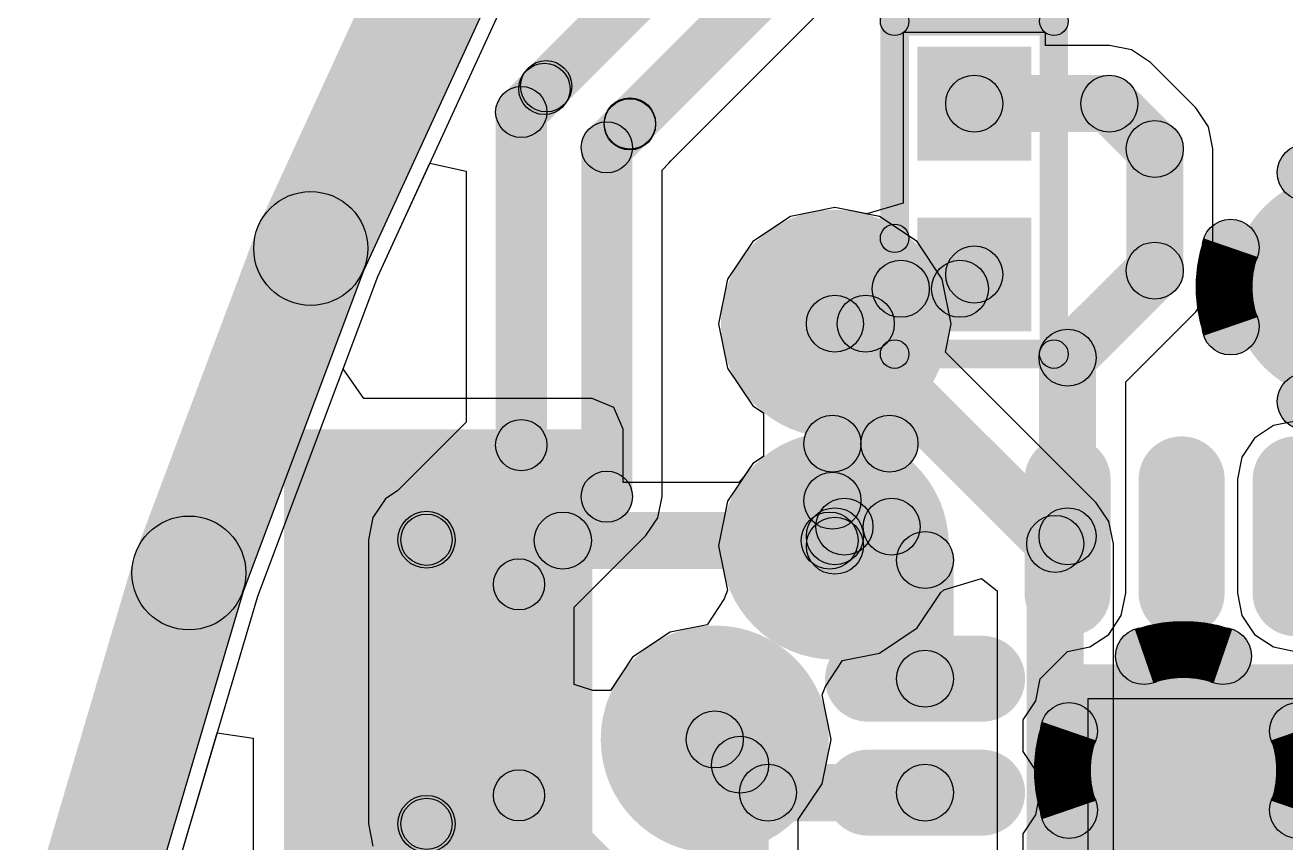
# Model space of a CAD drawing. Header units: millimetres. Extents: x -1.43 to 1.09, y -0.91 to 0.99.
# Drawn here: x -1.4204 to -1.2463, y -0.0015 to 0.1115 of the extents above; entities that cross this region are included whole.
import ezdxf

# ---------------------------------------------------------------- set-up
doc = ezdxf.new("R2010")
doc.units = ezdxf.units.MM
doc.header["$MEASUREMENT"] = 0
for name, color, linetype in [('BottomLayer', 5, 'Continuous'), ('InternalPlane1', 76, 'Continuous'), ('InternalPlane2', 16, 'Continuous'), ('TopLayer', 1, 'Continuous'), ('TopOverlay', 2, 'Continuous'), ('TopPaste', 8, 'Continuous'), ('TopSolder', 216, 'Continuous'), ('ViaHoleLayer', 16, 'Continuous')]:
    doc.layers.add(name, color=color, linetype=linetype)

# ---------------------------------------------------------------- blocks, each defined once
blk = doc.blocks.new('PASSIVE__0201__0603__2')
at = {"layer": 'TopLayer'}
for points in [[(-0.00591, 0.00591), (0.00591, 0.00591), (0.00591, -0.00591), (-0.00591, -0.00591)], [(0.01772, 0.00591), (0.02953, 0.00591), (0.02953, -0.00591), (0.01772, -0.00591)]]:
    blk.add_hatch(color=1, dxfattribs=at).paths.add_polyline_path(points)
at = {"layer": 'TopOverlay'}
h = blk.add_hatch(color=2, dxfattribs=at)
edge = h.paths.add_edge_path()
edge.add_arc((-0.011, 0.011), 0.00197, 0, 360)
h = blk.add_hatch(color=2, dxfattribs=at)
edge = h.paths.add_edge_path()
edge.add_arc((-0.011, 0.011), 0.00197, 0, 360)
for points in [[(-0.011, 0.00903), (-0.011, 0.01297), (0.005, 0.01297), (0.005, 0.00903)], [(0.005, 0.00903), (0.005, 0.01297), (0.035, 0.01297), (0.035, 0.00903)], [(-0.01297, 0.011), (-0.00903, 0.011), (-0.00903, -0.011), (-0.01297, -0.011)], [(0.03303, 0.011), (0.03697, 0.011), (0.03697, -0.011), (0.03303, -0.011)], [(-0.011, -0.01297), (-0.011, -0.00903), (0.035, -0.00903), (0.035, -0.01297)]]:
    blk.add_hatch(color=2, dxfattribs=at).paths.add_polyline_path(points)
h = blk.add_hatch(color=2, dxfattribs=at)
edge = h.paths.add_edge_path()
edge.add_arc((0.005, 0.011), 0.00197, 0, 360)
h = blk.add_hatch(color=2, dxfattribs=at)
edge = h.paths.add_edge_path()
edge.add_arc((0.005, 0.011), 0.00197, 0, 360)
h = blk.add_hatch(color=2, dxfattribs=at)
edge = h.paths.add_edge_path()
edge.add_arc((0.035, 0.011), 0.00197, 0, 360)
h = blk.add_hatch(color=2, dxfattribs=at)
edge = h.paths.add_edge_path()
edge.add_arc((0.035, 0.011), 0.00197, 0, 360)
h = blk.add_hatch(color=2, dxfattribs=at)
edge = h.paths.add_edge_path()
edge.add_arc((-0.011, -0.011), 0.00197, 0, 360)
h = blk.add_hatch(color=2, dxfattribs=at)
edge = h.paths.add_edge_path()
edge.add_arc((-0.011, -0.011), 0.00197, 0, 360)
h = blk.add_hatch(color=2, dxfattribs=at)
edge = h.paths.add_edge_path()
edge.add_arc((0.035, -0.011), 0.00197, 0, 360)
h = blk.add_hatch(color=2, dxfattribs=at)
edge = h.paths.add_edge_path()
edge.add_arc((0.035, -0.011), 0.00197, 0, 360)
at = {"layer": 'TopPaste'}
for points in [[(-0.00591, 0.00591), (0.00591, 0.00591), (0.00591, -0.00591), (-0.00591, -0.00591)], [(0.01772, 0.00591), (0.02953, 0.00591), (0.02953, -0.00591), (0.01772, -0.00591)]]:
    blk.add_hatch(color=8, dxfattribs=at).paths.add_polyline_path(points)
at = {"layer": 'TopSolder'}
for points in [[(-0.00787, 0.00787), (0.00787, 0.00787), (0.00787, -0.00787), (-0.00787, -0.00787)], [(0.01575, 0.00787), (0.0315, 0.00787), (0.0315, -0.00787), (0.01575, -0.00787)]]:
    blk.add_hatch(color=216, dxfattribs=at).paths.add_polyline_path(points)
at = {"layer": 'TopOverlay'}
for centre in [(-0.011, 0.011), (-0.011, 0.011), (0.005, 0.011), (0.005, 0.011), (0.035, 0.011), (0.035, 0.011), (-0.011, -0.011), (-0.011, -0.011), (0.035, -0.011), (0.035, -0.011)]:
    blk.add_circle(centre, 0.00197, dxfattribs=at)
blk = doc.blocks.new('RSM0032B_33')
at = {"layer": 'TopLayer'}
blk.add_hatch(color=1, dxfattribs=at).paths.add_polyline_path([(-0.05512, 0.05512), (0.05512, 0.05512), (0.05512, -0.05512), (-0.05512, -0.05512)])
h = blk.add_hatch(color=1, dxfattribs=at)
edge = h.paths.add_edge_path()
edge.add_arc((-0.06693, -0.02362), 0.00394, 270, 450)
edge.add_line((-0.06693, -0.01969), (-0.08268, -0.01969))
edge.add_arc((-0.08268, -0.02362), 0.00394, 90, 270)
edge.add_line((-0.08268, -0.02756), (-0.06693, -0.02756))
h = blk.add_hatch(color=1, dxfattribs=at)
edge = h.paths.add_edge_path()
edge.add_arc((-0.06693, -0.03937), 0.00394, 270, 450)
edge.add_line((-0.06693, -0.03543), (-0.08268, -0.03543))
edge.add_arc((-0.08268, -0.03937), 0.00394, 90, 270)
edge.add_line((-0.08268, -0.04331), (-0.06693, -0.04331))
h = blk.add_hatch(color=1, dxfattribs=at)
edge = h.paths.add_edge_path()
edge.add_arc((-0.06693, -0.05512), 0.00394, 270, 450)
edge.add_line((-0.06693, -0.05118), (-0.08268, -0.05118))
edge.add_arc((-0.08268, -0.05512), 0.00394, 90, 270)
edge.add_line((-0.08268, -0.05906), (-0.06693, -0.05906))
h = blk.add_hatch(color=1, dxfattribs=at)
edge = h.paths.add_edge_path()
edge.add_arc((-0.05512, -0.08268), 0.00394, 180, 360)
edge.add_line((-0.05118, -0.08268), (-0.05118, -0.06693))
edge.add_arc((-0.05512, -0.06693), 0.00394, 0, 180)
edge.add_line((-0.05906, -0.06693), (-0.05906, -0.08268))
h = blk.add_hatch(color=1, dxfattribs=at)
edge = h.paths.add_edge_path()
edge.add_arc((-0.03937, -0.08268), 0.00394, 180, 360)
edge.add_line((-0.03543, -0.08268), (-0.03543, -0.06693))
edge.add_arc((-0.03937, -0.06693), 0.00394, 0, 180)
edge.add_line((-0.04331, -0.06693), (-0.04331, -0.08268))
at = {"layer": 'TopOverlay'}
h = blk.add_hatch(color=2, dxfattribs=at)
edge = h.paths.add_edge_path()
edge.add_arc((-0.0876, -0.07972), 0.00394, 0, 360)
for points in [[(-0.08366, -0.0876), (-0.09154, -0.0876), (-0.09154, -0.07972), (-0.08366, -0.07972)], [(-0.07972, -0.08366), (-0.07972, -0.09154), (-0.0876, -0.09154), (-0.0876, -0.08366)]]:
    blk.add_hatch(color=2, dxfattribs=at).paths.add_polyline_path(points)
h = blk.add_hatch(color=2, dxfattribs=at)
edge = h.paths.add_edge_path()
edge.add_arc((-0.0876, -0.0876), 0.00394, 0, 360)
h = blk.add_hatch(color=2, dxfattribs=at)
edge = h.paths.add_edge_path()
edge.add_arc((-0.0876, -0.0876), 0.00394, 0, 360)
h = blk.add_hatch(color=2, dxfattribs=at)
edge = h.paths.add_edge_path()
edge.add_arc((-0.07972, -0.0876), 0.00394, 0, 360)
at = {"layer": 'TopPaste'}
h = blk.add_hatch(color=8, dxfattribs=at)
edge = h.paths.add_edge_path()
edge.add_arc((-0.06693, -0.02362), 0.00394, 270, 450)
edge.add_line((-0.06693, -0.01969), (-0.08268, -0.01969))
edge.add_arc((-0.08268, -0.02362), 0.00394, 90, 270)
edge.add_line((-0.08268, -0.02756), (-0.06693, -0.02756))
h = blk.add_hatch(color=8, dxfattribs=at)
edge = h.paths.add_edge_path()
edge.add_arc((-0.06693, -0.03937), 0.00394, 270, 450)
edge.add_line((-0.06693, -0.03543), (-0.08268, -0.03543))
edge.add_arc((-0.08268, -0.03937), 0.00394, 90, 270)
edge.add_line((-0.08268, -0.04331), (-0.06693, -0.04331))
h = blk.add_hatch(color=8, dxfattribs=at)
edge = h.paths.add_edge_path()
edge.add_arc((-0.06693, -0.05512), 0.00394, 270, 450)
edge.add_line((-0.06693, -0.05118), (-0.08268, -0.05118))
edge.add_arc((-0.08268, -0.05512), 0.00394, 90, 270)
edge.add_line((-0.08268, -0.05906), (-0.06693, -0.05906))
h = blk.add_hatch(color=8, dxfattribs=at)
edge = h.paths.add_edge_path()
edge.add_arc((-0.05512, -0.08268), 0.00394, 180, 360)
edge.add_line((-0.05118, -0.08268), (-0.05118, -0.06693))
edge.add_arc((-0.05512, -0.06693), 0.00394, 0, 180)
edge.add_line((-0.05906, -0.06693), (-0.05906, -0.08268))
h = blk.add_hatch(color=8, dxfattribs=at)
edge = h.paths.add_edge_path()
edge.add_arc((-0.03937, -0.08268), 0.00394, 180, 360)
edge.add_line((-0.03543, -0.08268), (-0.03543, -0.06693))
edge.add_arc((-0.03937, -0.06693), 0.00394, 0, 180)
edge.add_line((-0.04331, -0.06693), (-0.04331, -0.08268))
at = {"layer": 'TopSolder'}
blk.add_hatch(color=216, dxfattribs=at).paths.add_polyline_path([(-0.05712, 0.05712), (0.05712, 0.05712), (0.05712, -0.05712), (-0.05712, -0.05712)])
h = blk.add_hatch(color=216, dxfattribs=at)
edge = h.paths.add_edge_path()
edge.add_arc((-0.06693, -0.02362), 0.00594, 270, 450)
edge.add_line((-0.06693, -0.01768), (-0.08268, -0.01768))
edge.add_arc((-0.08268, -0.02362), 0.00594, 90, 270)
edge.add_line((-0.08268, -0.02956), (-0.06693, -0.02956))
h = blk.add_hatch(color=216, dxfattribs=at)
edge = h.paths.add_edge_path()
edge.add_arc((-0.06693, -0.03937), 0.00594, 270, 450)
edge.add_line((-0.06693, -0.03343), (-0.08268, -0.03343))
edge.add_arc((-0.08268, -0.03937), 0.00594, 90, 270)
edge.add_line((-0.08268, -0.04531), (-0.06693, -0.04531))
h = blk.add_hatch(color=216, dxfattribs=at)
edge = h.paths.add_edge_path()
edge.add_arc((-0.06693, -0.05512), 0.00594, 270, 450)
edge.add_line((-0.06693, -0.04918), (-0.08268, -0.04918))
edge.add_arc((-0.08268, -0.05512), 0.00594, 90, 270)
edge.add_line((-0.08268, -0.06106), (-0.06693, -0.06106))
h = blk.add_hatch(color=216, dxfattribs=at)
edge = h.paths.add_edge_path()
edge.add_arc((-0.05512, -0.08268), 0.00594, 180, 360)
edge.add_line((-0.04918, -0.08268), (-0.04918, -0.06693))
edge.add_arc((-0.05512, -0.06693), 0.00594, 0, 180)
edge.add_line((-0.06106, -0.06693), (-0.06106, -0.08268))
h = blk.add_hatch(color=216, dxfattribs=at)
edge = h.paths.add_edge_path()
edge.add_arc((-0.03937, -0.08268), 0.00594, 180, 360)
edge.add_line((-0.03343, -0.08268), (-0.03343, -0.06693))
edge.add_arc((-0.03937, -0.06693), 0.00594, 0, 180)
edge.add_line((-0.04531, -0.06693), (-0.04531, -0.08268))
at = {"layer": 'TopOverlay'}
for centre in [(-0.0876, -0.07972), (-0.0876, -0.0876), (-0.0876, -0.0876), (-0.07972, -0.0876)]:
    blk.add_circle(centre, 0.00394, dxfattribs=at)
at = {"layer": 'TopPaste'}
for p, q in [((-0.05232, -0.00394), (-0.05232, -0.05232)), ((-0.05232, -0.05232), (-0.00394, -0.05232))]:
    blk.add_line(p, q, dxfattribs=at)

msp = doc.modelspace()

# ---------------------------------------------------------------- hatches: boundary and pattern name
at = {"layer": 'BottomLayer'}
h = msp.add_hatch(color=5, dxfattribs=at)
edge = h.paths.add_edge_path()
edge.add_arc((-1.23813, 0.07528), 0.01181, 0, 360)
h = msp.add_hatch(color=5, dxfattribs=at)
edge = h.paths.add_edge_path()
edge.add_arc((-1.30861, 0.07022), 0.01181, 0, 360)
h = msp.add_hatch(color=5, dxfattribs=at)
edge = h.paths.add_edge_path()
edge.add_arc((-1.30861, 0.07022), 0.00394, 0, 360)
for points in [[(-1.31139, 0.06744), (-1.30582, 0.07301), (-1.27539, 0.04258), (-1.28096, 0.03701)], [(-1.38469, -0.01601), (-1.34213, -0.01601), (-1.34213, 0.05563), (-1.38469, 0.05563)], [(-1.34618, 0.03632), (-1.34618, 0.04419), (-1.30933, 0.04419), (-1.30933, 0.03632)], [(-1.31211, 0.03747), (-1.30654, 0.04304), (-1.30582, 0.04231), (-1.31139, 0.03675)], [(-1.27424, -0.03102), (-1.28212, -0.03102), (-1.28212, 0.03979), (-1.27424, 0.03979)], [(-1.32798, 0.00998), (-1.32242, 0.01554), (-1.31891, 0.01204), (-1.32448, 0.00647)], [(-1.31776, -0.16854), (-1.32563, -0.16854), (-1.32563, 0.00926), (-1.31776, 0.00926)]]:
    msp.add_hatch(color=5, dxfattribs=at).paths.add_polyline_path(points)
h = msp.add_hatch(color=5, dxfattribs=at)
edge = h.paths.add_edge_path()
edge.add_arc((-1.30861, 0.03953), 0.01181, 0, 360)
h = msp.add_hatch(color=5, dxfattribs=at)
edge = h.paths.add_edge_path()
edge.add_arc((-1.34618, 0.04025), 0.00394, 0, 360)
h = msp.add_hatch(color=5, dxfattribs=at)
edge = h.paths.add_edge_path()
edge.add_arc((-1.30933, 0.04025), 0.00394, 0, 360)
h = msp.add_hatch(color=5, dxfattribs=at)
edge = h.paths.add_edge_path()
edge.add_arc((-1.30933, 0.04025), 0.00394, 0, 360)
h = msp.add_hatch(color=5, dxfattribs=at)
edge = h.paths.add_edge_path()
edge.add_arc((-1.27818, 0.03979), 0.00394, 0, 360)
h = msp.add_hatch(color=5, dxfattribs=at)
edge = h.paths.add_edge_path()
edge.add_arc((-1.27818, 0.03979), 0.00394, 0, 360)
h = msp.add_hatch(color=5, dxfattribs=at)
edge = h.paths.add_edge_path()
edge.add_arc((-1.30861, 0.03953), 0.00394, 0, 360)
h = msp.add_hatch(color=5, dxfattribs=at)
edge = h.paths.add_edge_path()
edge.add_arc((-1.3252, 0.01276), 0.01181, 0, 360)
h = msp.add_hatch(color=5, dxfattribs=at)
edge = h.paths.add_edge_path()
edge.add_arc((-1.26046, 0.00846), 0.00984, 0, 360)
h = msp.add_hatch(color=5, dxfattribs=at)
edge = h.paths.add_edge_path()
edge.add_arc((-1.3252, 0.01276), 0.00394, 0, 360)
h = msp.add_hatch(color=5, dxfattribs=at)
edge = h.paths.add_edge_path()
edge.add_arc((-1.3217, 0.00926), 0.00394, 0, 360)
h = msp.add_hatch(color=5, dxfattribs=at)
edge = h.paths.add_edge_path()
edge.add_arc((-1.3217, 0.00926), 0.00394, 0, 360)
at = {"layer": 'InternalPlane1'}
for points in [[(-1.37384, 0.07734), (-1.38815, 0.08391), (-1.36595, 0.13227), (-1.35164, 0.1257)], [(-1.39046, 0.033), (-1.4052, 0.03853), (-1.38837, 0.08339), (-1.37363, 0.07786)], [(-1.40533, -0.01738), (-1.42043, -0.01292), (-1.40538, 0.038), (-1.39028, 0.03353)]]:
    msp.add_hatch(color=76, dxfattribs=at).paths.add_polyline_path(points)
h = msp.add_hatch(color=76, dxfattribs=at)
edge = h.paths.add_edge_path()
edge.add_arc((-1.24358, 0.0911), 0.00394, 0, 360)
h = msp.add_hatch(color=76, dxfattribs=at)
edge = h.paths.add_edge_path()
edge.add_arc((-1.381, 0.08062), 0.00787, 0, 360)
h = msp.add_hatch(color=76, dxfattribs=at)
edge = h.paths.add_edge_path()
edge.add_arc((-1.381, 0.08062), 0.00787, 0, 360)
h = msp.add_hatch(color=76, dxfattribs=at)
edge = h.paths.add_edge_path()
edge.add_arc((-1.30861, 0.07022), 0.01575, 0, 360)
h = msp.add_hatch(color=76, dxfattribs=at)
edge = h.paths.add_edge_path()
edge.add_arc((-1.25395, 0.08073), 0.00394, 0, 360)
h = msp.add_hatch(color=76, dxfattribs=at)
edge = h.paths.add_edge_path()
edge.add_arc((-1.25395, 0.06984), 0.00394, 0, 360)
h = msp.add_hatch(color=76, dxfattribs=at)
edge = h.paths.add_edge_path()
edge.add_arc((-1.24358, 0.05946), 0.00394, 0, 360)
h = msp.add_hatch(color=76, dxfattribs=at)
edge = h.paths.add_edge_path()
edge.add_arc((-1.30861, 0.03953), 0.01575, 0, 360)
h = msp.add_hatch(color=76, dxfattribs=at)
edge = h.paths.add_edge_path()
edge.add_arc((-1.39783, 0.03577), 0.00787, 0, 360)
h = msp.add_hatch(color=76, dxfattribs=at)
edge = h.paths.add_edge_path()
edge.add_arc((-1.39783, 0.03577), 0.00787, 0, 360)
h = msp.add_hatch(color=76, dxfattribs=at)
edge = h.paths.add_edge_path()
edge.add_arc((-1.3252, 0.01276), 0.01575, 0, 360)
h = msp.add_hatch(color=76, dxfattribs=at)
edge = h.paths.add_edge_path()
edge.add_arc((-1.26591, 0.02428), 0.00394, 0, 360)
h = msp.add_hatch(color=76, dxfattribs=at)
edge = h.paths.add_edge_path()
edge.add_arc((-1.25501, 0.02428), 0.00394, 0, 360)
h = msp.add_hatch(color=76, dxfattribs=at)
edge = h.paths.add_edge_path()
edge.add_arc((-1.27628, 0.01391), 0.00394, 0, 360)
h = msp.add_hatch(color=76, dxfattribs=at)
edge = h.paths.add_edge_path()
edge.add_arc((-1.24464, 0.01391), 0.00394, 0, 360)
h = msp.add_hatch(color=76, dxfattribs=at)
edge = h.paths.add_edge_path()
edge.add_arc((-1.27628, 0.00301), 0.00394, 0, 360)
h = msp.add_hatch(color=76, dxfattribs=at)
edge = h.paths.add_edge_path()
edge.add_arc((-1.24464, 0.00301), 0.00394, 0, 360)
at = {"layer": 'InternalPlane2'}
for points in [[(-1.37384, 0.07734), (-1.38815, 0.08391), (-1.36595, 0.13227), (-1.35164, 0.1257)], [(-1.39046, 0.033), (-1.4052, 0.03853), (-1.38837, 0.08339), (-1.37363, 0.07786)], [(-1.40533, -0.01738), (-1.42043, -0.01292), (-1.40538, 0.038), (-1.39028, 0.03353)]]:
    msp.add_hatch(color=16, dxfattribs=at).paths.add_polyline_path(points)
h = msp.add_hatch(color=16, dxfattribs=at)
edge = h.paths.add_edge_path()
edge.add_arc((-1.23813, 0.07528), 0.01575, 0, 360)
h = msp.add_hatch(color=16, dxfattribs=at)
edge = h.paths.add_edge_path()
edge.add_arc((-1.381, 0.08062), 0.00787, 0, 360)
h = msp.add_hatch(color=16, dxfattribs=at)
edge = h.paths.add_edge_path()
edge.add_arc((-1.381, 0.08062), 0.00787, 0, 360)
h = msp.add_hatch(color=16, dxfattribs=at)
edge = h.paths.add_edge_path()
edge.add_arc((-1.30861, 0.07022), 0.01575, 0, 360)
h = msp.add_hatch(color=16, dxfattribs=at)
edge = h.paths.add_edge_path()
edge.add_arc((-1.30861, 0.03953), 0.01575, 0, 360)
h = msp.add_hatch(color=16, dxfattribs=at)
edge = h.paths.add_edge_path()
edge.add_arc((-1.39783, 0.03577), 0.00787, 0, 360)
h = msp.add_hatch(color=16, dxfattribs=at)
edge = h.paths.add_edge_path()
edge.add_arc((-1.39783, 0.03577), 0.00787, 0, 360)
h = msp.add_hatch(color=16, dxfattribs=at)
edge = h.paths.add_edge_path()
edge.add_arc((-1.3252, 0.01276), 0.01575, 0, 360)
h = msp.add_hatch(color=16, dxfattribs=at)
edge = h.paths.add_edge_path()
edge.add_arc((-1.26046, 0.00846), 0.01575, 0, 360)
at = {"layer": 'TopLayer'}
for points in [[(-1.33441, 0.09539), (-1.33942, 0.1004), (-1.29884, 0.14099), (-1.29383, 0.13598)], [(-1.34597, 0.10053), (-1.35099, 0.10555), (-1.31892, 0.13762), (-1.3139, 0.1326)], [(-1.34942, 0.09697), (-1.35443, 0.10198), (-1.35124, 0.10518), (-1.34622, 0.10016)], [(-1.28936, 0.09671), (-1.28936, 0.10458), (-1.2707, 0.10458), (-1.2707, 0.09671)], [(-1.27349, 0.09786), (-1.26792, 0.10343), (-1.26165, 0.09716), (-1.26722, 0.09159)], [(-1.34838, 0.05344), (-1.35547, 0.05344), (-1.35547, 0.09948), (-1.34838, 0.09948)], [(-1.33761, 0.09208), (-1.34262, 0.09709), (-1.33942, 0.10028), (-1.33441, 0.09527)], [(-1.33338, 0.09778), (-1.34046, 0.09778), (-1.34046, 0.0979), (-1.33338, 0.0979)], [(-1.33657, 0.04632), (-1.34365, 0.04632), (-1.34365, 0.09459), (-1.33657, 0.09459)], [(-1.2605, 0.07756), (-1.26837, 0.07756), (-1.26837, 0.09437), (-1.2605, 0.09437)], [(-1.27369, 0.06274), (-1.27925, 0.06831), (-1.26722, 0.08034), (-1.26165, 0.07478)], [(-1.29951, 0.07112), (-1.29951, 0.07899), (-1.29133, 0.07899), (-1.29133, 0.07112)], [(-1.28855, 0.07227), (-1.29411, 0.07784), (-1.29215, 0.07981), (-1.28658, 0.07424)], [(-1.30156, 0.06744), (-1.30713, 0.07301), (-1.3023, 0.07784), (-1.29673, 0.07227)], [(-1.30861, 0.06628), (-1.30861, 0.07416), (-1.30435, 0.07416), (-1.30435, 0.06628)], [(-1.27253, 0.04084), (-1.28041, 0.04084), (-1.28041, 0.06552), (-1.27253, 0.06552)], [(-1.3625, 0.03785), (-1.36751, 0.04286), (-1.35443, 0.05594), (-1.34942, 0.05093)], [(-1.34974, 0.03168), (-1.35475, 0.03669), (-1.34262, 0.04882), (-1.33761, 0.04381)], [(-1.30729, 0.03822), (-1.30729, 0.0461), (-1.30077, 0.0461), (-1.30077, 0.03822)], [(-1.30583, 0.03805), (-1.3114, 0.04362), (-1.31007, 0.04494), (-1.30451, 0.03938)], [(-1.30355, 0.03938), (-1.29798, 0.04494), (-1.29337, 0.04033), (-1.29894, 0.03476)], [(-1.36107, 0.00109), (-1.36894, 0.00109), (-1.36894, 0.04036), (-1.36107, 0.04036)], [(-1.29222, 0.02115), (-1.30009, 0.02115), (-1.30009, 0.03755), (-1.29222, 0.03755)], [(-1.3487, 0.00503), (-1.35579, 0.00503), (-1.35579, 0.03419), (-1.3487, 0.03419)], [(-1.32798, 0.00998), (-1.32242, 0.01554), (-1.31506, 0.00819), (-1.32063, 0.00262)], [(-1.31784, 0.00146), (-1.31784, 0.00934), (-1.29616, 0.00934), (-1.29616, 0.00146)], [(-1.35475, 0.00252), (-1.34974, 0.00754), (-1.33436, -0.00784), (-1.33937, -0.01285)], [(-1.36751, -0.00142), (-1.3625, 0.00359), (-1.33532, -0.02359), (-1.34033, -0.0286)]]:
    msp.add_hatch(color=1, dxfattribs=at).paths.add_polyline_path(points)
h = msp.add_hatch(color=1, dxfattribs=at)
edge = h.paths.add_edge_path()
edge.add_arc((-1.34873, 0.10267), 0.00354, 0, 360)
h = msp.add_hatch(color=1, dxfattribs=at)
edge = h.paths.add_edge_path()
edge.add_arc((-1.34848, 0.10304), 0.00354, 0, 360)
h = msp.add_hatch(color=1, dxfattribs=at)
edge = h.paths.add_edge_path()
edge.add_arc((-1.28936, 0.10064), 0.00394, 0, 360)
h = msp.add_hatch(color=1, dxfattribs=at)
edge = h.paths.add_edge_path()
edge.add_arc((-1.2707, 0.10064), 0.00394, 0, 360)
h = msp.add_hatch(color=1, dxfattribs=at)
edge = h.paths.add_edge_path()
edge.add_arc((-1.2707, 0.10064), 0.00394, 0, 360)
h = msp.add_hatch(color=1, dxfattribs=at)
edge = h.paths.add_edge_path()
edge.add_arc((-1.35192, 0.09948), 0.00354, 0, 360)
h = msp.add_hatch(color=1, dxfattribs=at)
edge = h.paths.add_edge_path()
edge.add_arc((-1.35192, 0.09948), 0.00354, 0, 360)
h = msp.add_hatch(color=1, dxfattribs=at)
edge = h.paths.add_edge_path()
edge.add_arc((-1.33692, 0.0979), 0.00354, 0, 360)
h = msp.add_hatch(color=1, dxfattribs=at)
edge = h.paths.add_edge_path()
edge.add_arc((-1.33692, 0.0979), 0.00354, 0, 360)
h = msp.add_hatch(color=1, dxfattribs=at)
edge = h.paths.add_edge_path()
edge.add_arc((-1.33692, 0.09778), 0.00354, 0, 360)
h = msp.add_hatch(color=1, dxfattribs=at)
edge = h.paths.add_edge_path()
edge.add_arc((-1.33692, 0.09778), 0.00354, 0, 360)
h = msp.add_hatch(color=1, dxfattribs=at)
edge = h.paths.add_edge_path()
edge.add_arc((-1.34011, 0.09459), 0.00354, 0, 360)
h = msp.add_hatch(color=1, dxfattribs=at)
edge = h.paths.add_edge_path()
edge.add_arc((-1.34011, 0.09459), 0.00354, 0, 360)
h = msp.add_hatch(color=1, dxfattribs=at)
edge = h.paths.add_edge_path()
edge.add_arc((-1.26443, 0.09437), 0.00394, 0, 360)
h = msp.add_hatch(color=1, dxfattribs=at)
edge = h.paths.add_edge_path()
edge.add_arc((-1.26443, 0.09437), 0.00394, 0, 360)
h = msp.add_hatch(color=1, dxfattribs=at)
edge = h.paths.add_edge_path()
edge.add_arc((-1.23813, 0.07528), 0.01181, 0, 360)
h = msp.add_hatch(color=1, dxfattribs=at)
edge = h.paths.add_edge_path()
edge.add_arc((-1.30861, 0.07022), 0.01181, 0, 360)
h = msp.add_hatch(color=1, dxfattribs=at)
edge = h.paths.add_edge_path()
edge.add_arc((-1.28936, 0.07702), 0.00394, 0, 360)
h = msp.add_hatch(color=1, dxfattribs=at)
edge = h.paths.add_edge_path()
edge.add_arc((-1.26443, 0.07756), 0.00394, 0, 360)
h = msp.add_hatch(color=1, dxfattribs=at)
edge = h.paths.add_edge_path()
edge.add_arc((-1.26443, 0.07756), 0.00394, 0, 360)
h = msp.add_hatch(color=1, dxfattribs=at)
edge = h.paths.add_edge_path()
edge.add_arc((-1.29951, 0.07505), 0.00394, 0, 360)
h = msp.add_hatch(color=1, dxfattribs=at)
edge = h.paths.add_edge_path()
edge.add_arc((-1.29951, 0.07505), 0.00394, 0, 360)
h = msp.add_hatch(color=1, dxfattribs=at)
edge = h.paths.add_edge_path()
edge.add_arc((-1.29133, 0.07505), 0.00394, 0, 360)
h = msp.add_hatch(color=1, dxfattribs=at)
edge = h.paths.add_edge_path()
edge.add_arc((-1.29133, 0.07505), 0.00394, 0, 360)
h = msp.add_hatch(color=1, dxfattribs=at)
edge = h.paths.add_edge_path()
edge.add_arc((-1.30861, 0.07022), 0.00394, 0, 360)
h = msp.add_hatch(color=1, dxfattribs=at)
edge = h.paths.add_edge_path()
edge.add_arc((-1.30435, 0.07022), 0.00394, 0, 360)
h = msp.add_hatch(color=1, dxfattribs=at)
edge = h.paths.add_edge_path()
edge.add_arc((-1.30435, 0.07022), 0.00394, 0, 360)
h = msp.add_hatch(color=1, dxfattribs=at)
edge = h.paths.add_edge_path()
edge.add_arc((-1.27647, 0.06552), 0.00394, 0, 360)
h = msp.add_hatch(color=1, dxfattribs=at)
edge = h.paths.add_edge_path()
edge.add_arc((-1.27647, 0.06552), 0.00394, 0, 360)
h = msp.add_hatch(color=1, dxfattribs=at)
edge = h.paths.add_edge_path()
edge.add_arc((-1.35192, 0.05344), 0.00354, 0, 360)
h = msp.add_hatch(color=1, dxfattribs=at)
edge = h.paths.add_edge_path()
edge.add_arc((-1.35192, 0.05344), 0.00354, 0, 360)
h = msp.add_hatch(color=1, dxfattribs=at)
edge = h.paths.add_edge_path()
edge.add_arc((-1.30861, 0.03953), 0.01181, 0, 360)
h = msp.add_hatch(color=1, dxfattribs=at)
edge = h.paths.add_edge_path()
edge.add_arc((-1.34011, 0.04632), 0.00354, 0, 360)
h = msp.add_hatch(color=1, dxfattribs=at)
edge = h.paths.add_edge_path()
edge.add_arc((-1.34011, 0.04632), 0.00354, 0, 360)
h = msp.add_hatch(color=1, dxfattribs=at)
edge = h.paths.add_edge_path()
edge.add_arc((-1.30729, 0.04216), 0.00394, 0, 360)
h = msp.add_hatch(color=1, dxfattribs=at)
edge = h.paths.add_edge_path()
edge.add_arc((-1.30729, 0.04216), 0.00394, 0, 360)
h = msp.add_hatch(color=1, dxfattribs=at)
edge = h.paths.add_edge_path()
edge.add_arc((-1.30077, 0.04216), 0.00394, 0, 360)
h = msp.add_hatch(color=1, dxfattribs=at)
edge = h.paths.add_edge_path()
edge.add_arc((-1.30077, 0.04216), 0.00394, 0, 360)
h = msp.add_hatch(color=1, dxfattribs=at)
edge = h.paths.add_edge_path()
edge.add_arc((-1.36501, 0.04036), 0.00394, 0, 360)
h = msp.add_hatch(color=1, dxfattribs=at)
edge = h.paths.add_edge_path()
edge.add_arc((-1.36501, 0.04036), 0.00354, 0, 360)
h = msp.add_hatch(color=1, dxfattribs=at)
edge = h.paths.add_edge_path()
edge.add_arc((-1.30861, 0.04084), 0.00394, 0, 360)
h = msp.add_hatch(color=1, dxfattribs=at)
edge = h.paths.add_edge_path()
edge.add_arc((-1.27647, 0.04084), 0.00394, 0, 360)
h = msp.add_hatch(color=1, dxfattribs=at)
edge = h.paths.add_edge_path()
edge.add_arc((-1.29616, 0.03755), 0.00394, 0, 360)
h = msp.add_hatch(color=1, dxfattribs=at)
edge = h.paths.add_edge_path()
edge.add_arc((-1.29616, 0.03755), 0.00394, 0, 360)
h = msp.add_hatch(color=1, dxfattribs=at)
edge = h.paths.add_edge_path()
edge.add_arc((-1.35224, 0.03419), 0.00354, 0, 360)
h = msp.add_hatch(color=1, dxfattribs=at)
edge = h.paths.add_edge_path()
edge.add_arc((-1.35224, 0.03419), 0.00354, 0, 360)
h = msp.add_hatch(color=1, dxfattribs=at)
edge = h.paths.add_edge_path()
edge.add_arc((-1.3252, 0.01276), 0.01181, 0, 360)
h = msp.add_hatch(color=1, dxfattribs=at)
edge = h.paths.add_edge_path()
edge.add_arc((-1.29616, 0.02115), 0.00394, 0, 360)
h = msp.add_hatch(color=1, dxfattribs=at)
edge = h.paths.add_edge_path()
edge.add_arc((-1.26046, 0.00846), 0.00984, 0, 360)
h = msp.add_hatch(color=1, dxfattribs=at)
edge = h.paths.add_edge_path()
edge.add_arc((-1.3252, 0.01276), 0.00394, 0, 360)
h = msp.add_hatch(color=1, dxfattribs=at)
edge = h.paths.add_edge_path()
edge.add_arc((-1.31784, 0.0054), 0.00394, 0, 360)
h = msp.add_hatch(color=1, dxfattribs=at)
edge = h.paths.add_edge_path()
edge.add_arc((-1.31784, 0.0054), 0.00394, 0, 360)
h = msp.add_hatch(color=1, dxfattribs=at)
edge = h.paths.add_edge_path()
edge.add_arc((-1.29616, 0.0054), 0.00394, 0, 360)
h = msp.add_hatch(color=1, dxfattribs=at)
edge = h.paths.add_edge_path()
edge.add_arc((-1.35224, 0.00503), 0.00354, 0, 360)
h = msp.add_hatch(color=1, dxfattribs=at)
edge = h.paths.add_edge_path()
edge.add_arc((-1.35224, 0.00503), 0.00354, 0, 360)
h = msp.add_hatch(color=1, dxfattribs=at)
edge = h.paths.add_edge_path()
edge.add_arc((-1.36501, 0.00109), 0.00394, 0, 360)
h = msp.add_hatch(color=1, dxfattribs=at)
edge = h.paths.add_edge_path()
edge.add_arc((-1.36501, 0.00109), 0.00354, 0, 360)
at = {"layer": 'ViaHoleLayer'}
h = msp.add_hatch(color=16, dxfattribs=at)
edge = h.paths.add_edge_path()
edge.add_arc((-1.30861, 0.07022), 0.00591, 0, 360)
h = msp.add_hatch(color=16, dxfattribs=at)
edge = h.paths.add_edge_path()
edge.add_arc((-1.30861, 0.03953), 0.00591, 0, 360)
h = msp.add_hatch(color=16, dxfattribs=at)
edge = h.paths.add_edge_path()
edge.add_arc((-1.3252, 0.01276), 0.00591, 0, 360)
h = msp.add_hatch(color=16, dxfattribs=at)
edge = h.paths.add_edge_path()
edge.add_arc((-1.26046, 0.00846), 0.00591, 0, 360)

# ---------------------------------------------------------------- linework, layer by layer
at = {"layer": 'BottomLayer'}
for p, q in [((-1.37173, 0.07676), (-1.34983, 0.12447)), ((-1.30861, 0.08628), (-1.31475, 0.08506)), ((-1.30246, 0.08506), (-1.30861, 0.08628)), ((-1.31475, 0.08506), (-1.31996, 0.08158)), ((-1.29725, 0.08158), (-1.30246, 0.08506)), ((-1.31996, 0.08158), (-1.32344, 0.07637)), ((-1.29377, 0.07637), (-1.29725, 0.08158)), ((-1.37652, 0.064), (-1.37173, 0.07676)), ((-1.32344, 0.07637), (-1.32466, 0.07022)), ((-1.29255, 0.07022), (-1.29377, 0.07637)), ((-1.32466, 0.07022), (-1.32344, 0.06408)), ((-1.29333, 0.0663), (-1.29255, 0.07022)), ((-1.2725, 0.04547), (-1.29333, 0.0663)), ((-1.37367, 0.05989), (-1.37652, 0.064)), ((-1.32344, 0.06408), (-1.31996, 0.05887)), ((-1.34213, 0.05989), (-1.37367, 0.05989)), ((-1.33912, 0.05865), (-1.34213, 0.05989)), ((-1.33787, 0.05563), (-1.33912, 0.05865)), ((-1.31996, 0.05887), (-1.31849, 0.05788)), ((-1.31849, 0.05788), (-1.31849, 0.05195)), ((-1.33787, 0.04828), (-1.33787, 0.05563)), ((-1.31996, 0.05088), (-1.32121, 0.04902)), ((-1.31868, 0.05174), (-1.31996, 0.05088)), ((-1.31849, 0.05195), (-1.31868, 0.05174)), ((-1.32121, 0.04902), (-1.32189, 0.04828)), ((-1.32189, 0.04828), (-1.33787, 0.04828)), ((-1.27076, 0.04287), (-1.2725, 0.04547)), ((-1.27015, 0.03979), (-1.27076, 0.04287)), ((-1.27015, -0.03102), (-1.27015, 0.03979)), ((-1.27015, 0.03979), (-1.27015, 0.03979)), ((-1.29358, 0.03344), (-1.28835, 0.03499)), ((-1.28835, 0.03499), (-1.28621, 0.03331)), ((-1.29399, 0.03306), (-1.29358, 0.03344)), ((-1.28621, 0.03331), (-1.28621, -0.02769)), ((-1.29725, 0.02818), (-1.29399, 0.03306)), ((-1.30246, 0.0247), (-1.29725, 0.02818)), ((-1.30755, 0.02368), (-1.30246, 0.0247)), ((-1.30991, 0.02008), (-1.30755, 0.02368)), ((-1.31037, 0.01891), (-1.30991, 0.02008)), ((-1.30914, 0.01276), (-1.31037, 0.01891)), ((-1.40317, -0.0177), (-1.3939, 0.01367)), ((-1.3939, 0.01367), (-1.38895, 0.01295)), ((-1.38895, 0.01295), (-1.38895, -0.01601)), ((-1.31037, 0.00662), (-1.30914, 0.01276)), ((-1.31367, 0.00167), (-1.31037, 0.00662)), ((-1.31367, -0.15733), (-1.31367, 0.00167))]:
    msp.add_line(p, q, dxfattribs=at)
for centre in [(-1.30861, 0.07022), (-1.34618, 0.04025), (-1.30933, 0.04025), (-1.30933, 0.04025), (-1.27818, 0.03979), (-1.27818, 0.03979), (-1.30861, 0.03953), (-1.3252, 0.01276), (-1.3217, 0.00926), (-1.3217, 0.00926)]:
    msp.add_circle(centre, 0.00394, dxfattribs=at)
at = {"layer": 'InternalPlane1'}
for p, q in [((-1.37366, 0.07757), (-1.3517, 0.12541)), ((-1.39029, 0.03324), (-1.37366, 0.07757)), ((-1.4052, -0.01717), (-1.39029, 0.03324))]:
    msp.add_line(p, q, dxfattribs=at)
at = {"layer": 'InternalPlane1', "const_width": 0.00787}
for points in [[(-1.24358, 0.0911, -0.167343), (-1.23268, 0.0911)], [(-1.25395, 0.06984, -0.167343), (-1.25395, 0.08073)], [(-1.23268, 0.05946, -0.167343), (-1.24358, 0.05946)], [(-1.26591, 0.02428, -0.167343), (-1.25501, 0.02428)], [(-1.27628, 0.00301, -0.167343), (-1.27628, 0.01391)], [(-1.24464, 0.01391, -0.167343), (-1.24464, 0.00301)]]:
    msp.add_lwpolyline(points, format="xyb", dxfattribs=at)
at = {"layer": 'InternalPlane1'}
for centre, radius in [((-1.24358, 0.0911), 0.00394), ((-1.381, 0.08062), 0.00787), ((-1.381, 0.08062), 0.00787), ((-1.25395, 0.08073), 0.00394), ((-1.25395, 0.06984), 0.00394), ((-1.24358, 0.05946), 0.00394), ((-1.39783, 0.03577), 0.00787), ((-1.39783, 0.03577), 0.00787), ((-1.26591, 0.02428), 0.00394), ((-1.25501, 0.02428), 0.00394), ((-1.27628, 0.01391), 0.00394), ((-1.24464, 0.01391), 0.00394), ((-1.27628, 0.00301), 0.00394), ((-1.24464, 0.00301), 0.00394)]:
    msp.add_circle(centre, radius, dxfattribs=at)
at = {"layer": 'InternalPlane2'}
for p, q in [((-1.37366, 0.07757), (-1.3517, 0.12541)), ((-1.39029, 0.03324), (-1.37366, 0.07757)), ((-1.4052, -0.01717), (-1.39029, 0.03324))]:
    msp.add_line(p, q, dxfattribs=at)
for centre in [(-1.381, 0.08062), (-1.381, 0.08062), (-1.39783, 0.03577), (-1.39783, 0.03577)]:
    msp.add_circle(centre, 0.00787, dxfattribs=at)
at = {"layer": 'TopLayer'}
for p, q in [((-1.33128, 0.09275), (-1.30137, 0.12266)), ((-1.27952, 0.11049), (-1.2992, 0.11049)), ((-1.2992, 0.11049), (-1.2992, 0.0908)), ((-1.27952, 0.10867), (-1.27952, 0.11049)), ((-1.2707, 0.10867), (-1.27952, 0.10867)), ((-1.26763, 0.10806), (-1.2707, 0.10867)), ((-1.26503, 0.10632), (-1.26763, 0.10806)), ((-1.25876, 0.10005), (-1.26503, 0.10632)), ((-1.25702, 0.09745), (-1.25876, 0.10005)), ((-1.25876, 0.10005), (-1.25876, 0.10005)), ((-1.2564, 0.09437), (-1.25702, 0.09745)), ((-1.2564, 0.07756), (-1.2564, 0.09437)), ((-1.37173, 0.07676), (-1.36455, 0.0924)), ((-1.36455, 0.0924), (-1.35955, 0.09131)), ((-1.33248, 0.09143), (-1.33153, 0.09239)), ((-1.33153, 0.09239), (-1.33128, 0.09275)), ((-1.35955, 0.09131), (-1.35955, 0.0566)), ((-1.33248, 0.04632), (-1.33248, 0.09143)), ((-1.2992, 0.0908), (-1.2992, 0.0908)), ((-1.2992, 0.0908), (-1.2992, 0.08687)), ((-1.30861, 0.08628), (-1.31475, 0.08506)), ((-1.3042, 0.0854), (-1.30861, 0.08628)), ((-1.2992, 0.08687), (-1.3042, 0.0854)), ((-1.31475, 0.08506), (-1.31996, 0.08158)), ((-1.31996, 0.08158), (-1.32344, 0.07637)), ((-1.38831, 0.03258), (-1.37173, 0.07676)), ((-1.25702, 0.07449), (-1.2564, 0.07756)), ((-1.32344, 0.07637), (-1.32466, 0.07022)), ((-1.25876, 0.07188), (-1.25702, 0.07449)), ((-1.26844, 0.0622), (-1.25876, 0.07188)), ((-1.32466, 0.07022), (-1.32344, 0.06408)), ((-1.32344, 0.06408), (-1.31996, 0.05887)), ((-1.26844, 0.03296), (-1.26844, 0.0622)), ((-1.31996, 0.05887), (-1.31849, 0.05788)), ((-1.31849, 0.05788), (-1.31849, 0.05187)), ((-1.35955, 0.0566), (-1.36897, 0.04718)), ((-1.24805, 0.05613), (-1.25065, 0.05439)), ((-1.24497, 0.05674), (-1.24805, 0.05613)), ((-1.25065, 0.05439), (-1.25239, 0.05178)), ((-1.31996, 0.05088), (-1.32344, 0.04567)), ((-1.31849, 0.05187), (-1.31996, 0.05088)), ((-1.25239, 0.05178), (-1.253, 0.04871)), ((-1.36897, 0.04718), (-1.37068, 0.04603)), ((-1.253, 0.04871), (-1.253, 0.03296)), ((-1.37068, 0.04603), (-1.37242, 0.04343)), ((-1.33306, 0.0434), (-1.33248, 0.04632)), ((-1.33248, 0.04632), (-1.33248, 0.04632)), ((-1.32344, 0.04567), (-1.32466, 0.03953)), ((-1.37242, 0.04343), (-1.37303, 0.04036)), ((-1.33472, 0.04093), (-1.33306, 0.0434)), ((-1.37303, 0.04036), (-1.37303, 0.00109)), ((-1.34462, 0.03103), (-1.33472, 0.04093)), ((-1.33472, 0.04093), (-1.33472, 0.04093)), ((-1.32466, 0.03953), (-1.32344, 0.03339)), ((-1.32344, 0.03339), (-1.32389, 0.03221)), ((-1.40317, -0.0177), (-1.38831, 0.03258)), ((-1.32389, 0.03221), (-1.32626, 0.02861)), ((-1.26905, 0.02989), (-1.26844, 0.03296)), ((-1.253, 0.03296), (-1.25239, 0.02989)), ((-1.34462, 0.02036), (-1.34462, 0.03103)), ((-1.27079, 0.02728), (-1.26905, 0.02989)), ((-1.25239, 0.02989), (-1.25065, 0.02728)), ((-1.32626, 0.02861), (-1.33135, 0.0276)), ((-1.33135, 0.0276), (-1.33655, 0.02411)), ((-1.2734, 0.02554), (-1.27079, 0.02728)), ((-1.25065, 0.02728), (-1.24805, 0.02554)), ((-1.28025, 0.02115), (-1.27647, 0.02493)), ((-1.27647, 0.02493), (-1.2734, 0.02554)), ((-1.24805, 0.02554), (-1.24497, 0.02493)), ((-1.33655, 0.02411), (-1.33962, 0.01953)), ((-1.28086, 0.01808), (-1.28025, 0.02115)), ((-1.34202, 0.01954), (-1.34462, 0.02036)), ((-1.33962, 0.01953), (-1.34202, 0.01954)), ((-1.2826, 0.01547), (-1.28086, 0.01808)), ((-1.2826, 0.01108), (-1.2826, 0.01547)), ((-1.28086, 0.00847), (-1.2826, 0.01108)), ((-1.28025, 0.0054), (-1.28086, 0.00847)), ((-1.28086, 0.00233), (-1.28025, 0.0054)), ((-1.2826, -0.00027), (-1.28086, 0.00233)), ((-1.37303, 0.00109), (-1.37242, -0.00199)), ((-1.2826, -0.00467), (-1.2826, -0.00027))]:
    msp.add_line(p, q, dxfattribs=at)
for centre, radius in [((-1.34873, 0.10267), 0.00354), ((-1.34848, 0.10304), 0.00354), ((-1.28936, 0.10064), 0.00394), ((-1.2707, 0.10064), 0.00394), ((-1.2707, 0.10064), 0.00394), ((-1.35192, 0.09948), 0.00354), ((-1.35192, 0.09948), 0.00354), ((-1.33692, 0.0979), 0.00354), ((-1.33692, 0.0979), 0.00354), ((-1.33692, 0.09778), 0.00354), ((-1.33692, 0.09778), 0.00354), ((-1.34011, 0.09459), 0.00354), ((-1.34011, 0.09459), 0.00354), ((-1.26443, 0.09437), 0.00394), ((-1.26443, 0.09437), 0.00394), ((-1.28936, 0.07702), 0.00394), ((-1.26443, 0.07756), 0.00394), ((-1.26443, 0.07756), 0.00394), ((-1.29951, 0.07505), 0.00394), ((-1.29951, 0.07505), 0.00394), ((-1.29133, 0.07505), 0.00394), ((-1.29133, 0.07505), 0.00394), ((-1.30861, 0.07022), 0.00394), ((-1.30435, 0.07022), 0.00394), ((-1.30435, 0.07022), 0.00394), ((-1.27647, 0.06552), 0.00394), ((-1.27647, 0.06552), 0.00394), ((-1.35192, 0.05344), 0.00354), ((-1.35192, 0.05344), 0.00354), ((-1.34011, 0.04632), 0.00354), ((-1.34011, 0.04632), 0.00354), ((-1.30729, 0.04216), 0.00394), ((-1.30729, 0.04216), 0.00394), ((-1.30077, 0.04216), 0.00394), ((-1.30077, 0.04216), 0.00394), ((-1.36501, 0.04036), 0.00394), ((-1.36501, 0.04036), 0.00354), ((-1.30861, 0.04084), 0.00394), ((-1.27647, 0.04084), 0.00394), ((-1.29616, 0.03755), 0.00394), ((-1.29616, 0.03755), 0.00394), ((-1.35224, 0.03419), 0.00354), ((-1.35224, 0.03419), 0.00354), ((-1.29616, 0.02115), 0.00394), ((-1.3252, 0.01276), 0.00394), ((-1.31784, 0.0054), 0.00394), ((-1.31784, 0.0054), 0.00394), ((-1.29616, 0.0054), 0.00394), ((-1.35224, 0.00503), 0.00354), ((-1.35224, 0.00503), 0.00354), ((-1.36501, 0.00109), 0.00394), ((-1.36501, 0.00109), 0.00354)]:
    msp.add_circle(centre, radius, dxfattribs=at)

# ---------------------------------------------------------------- block references
for name, p, rotation in [('PASSIVE__0201__0603__2', (-1.28936, 0.07702), 90), ('RSM0032B_33', (-1.22135, -0.03397), 270)]:
    msp.add_blockref(name, p, dxfattribs=dict(rotation=rotation))

doc.saveas('drawing.dxf')
